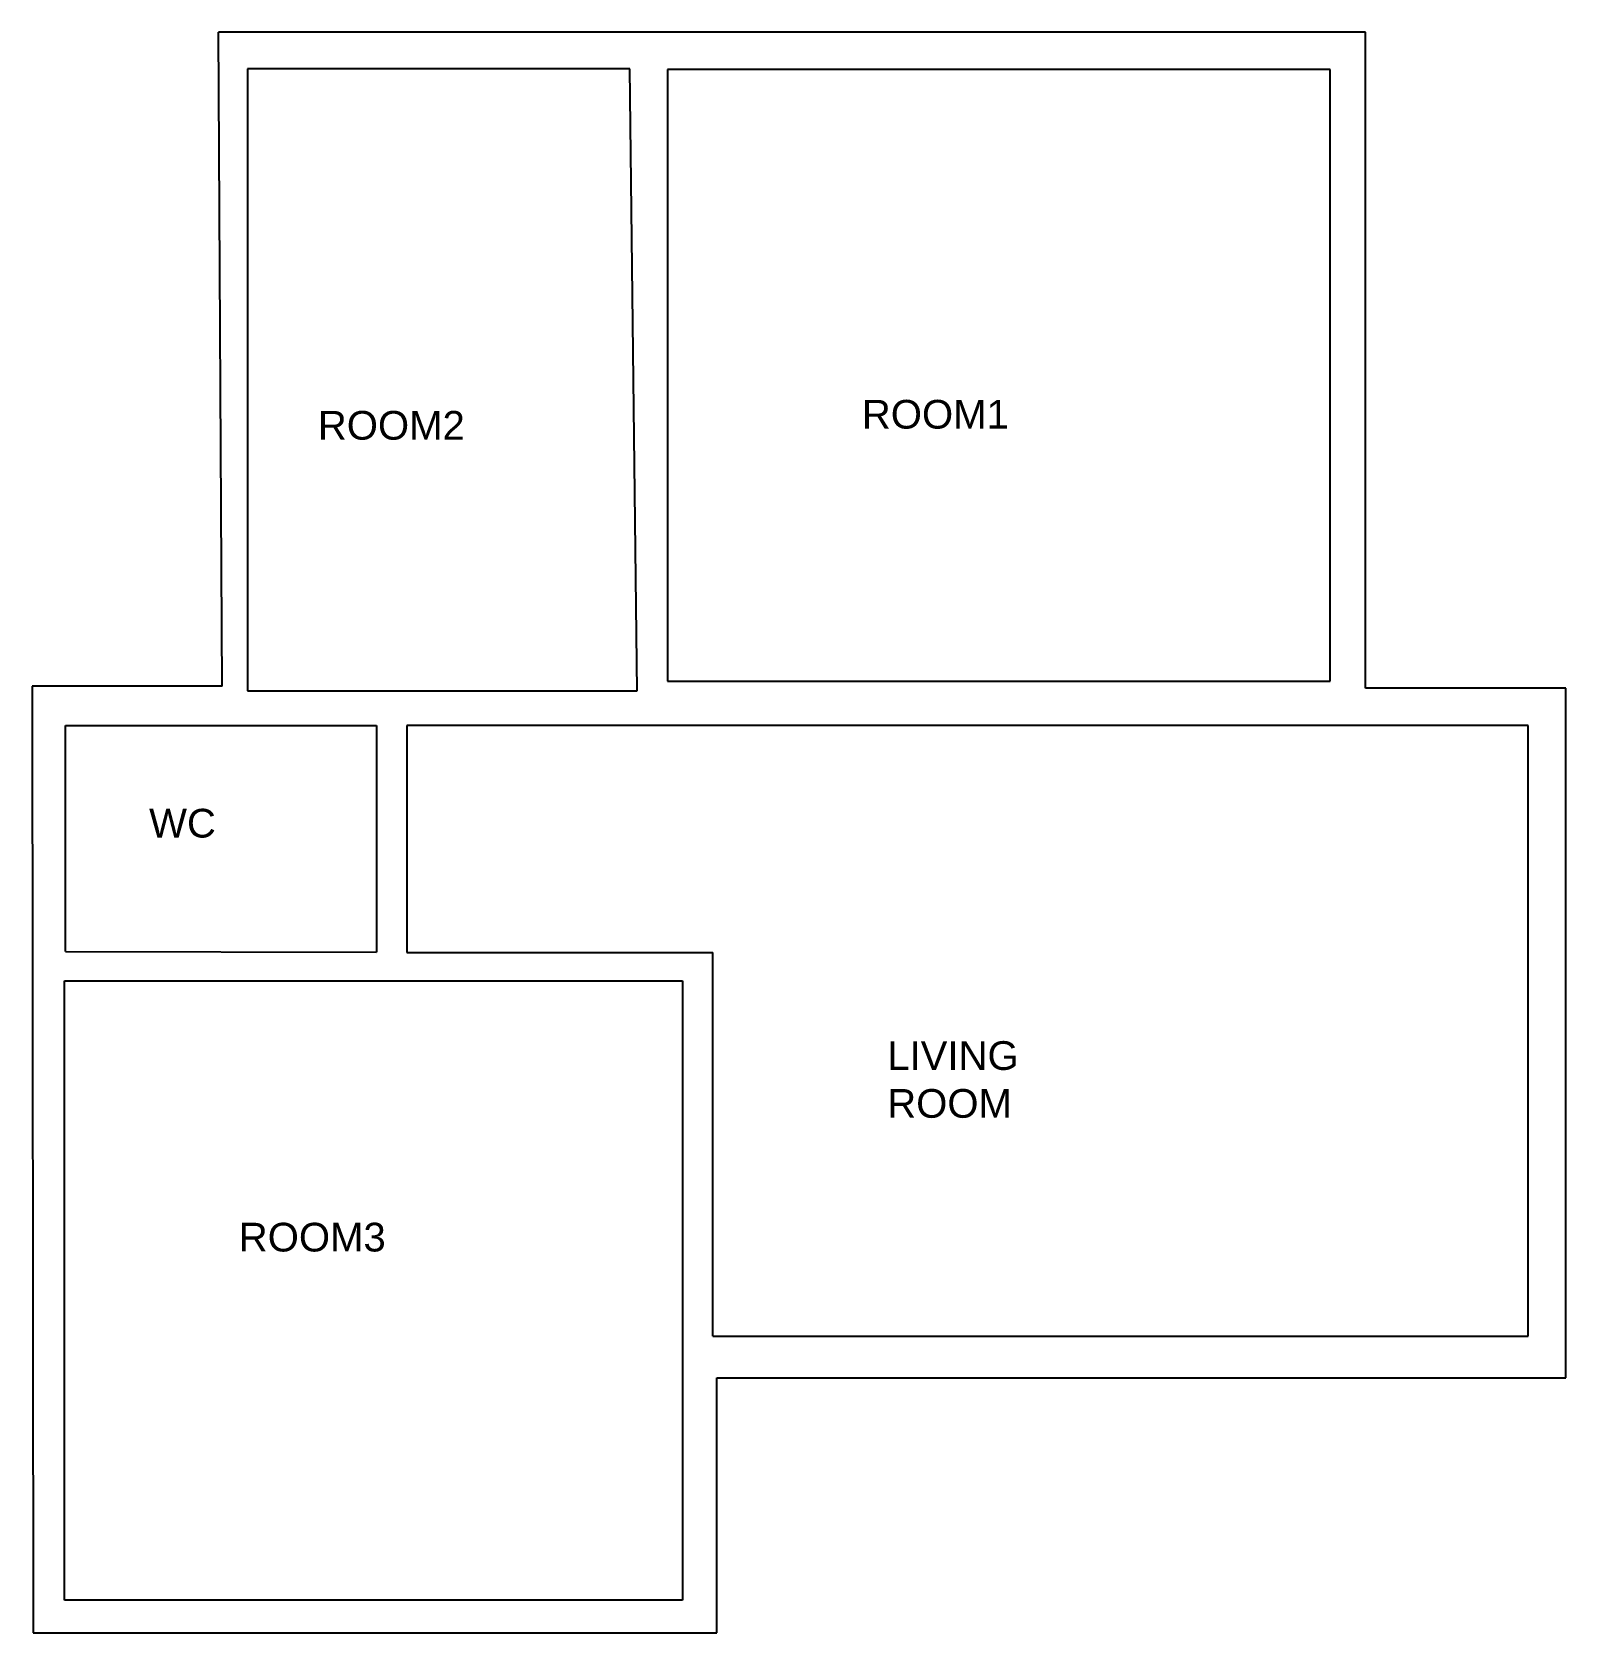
# Model space of a CAD drawing. Header units: metres. Extents: x 22.6 to 33.2, y 11.7 to 22.9.
import ezdxf

# ---------------------------------------------------------------- set-up
doc = ezdxf.new("R2010")
doc.units = ezdxf.units.M
doc.header["$MEASUREMENT"] = 0
doc.styles.get("Standard").update_dxf_attribs({"font": 'arial.ttf'})

msp = doc.modelspace()

# ---------------------------------------------------------------- linework, layer by layer
for p, q in [((31.85, 22.866), (23.855, 22.866)), ((23.879, 18.308), (23.855, 22.866)), ((31.85, 18.294), (31.85, 22.866)), ((26.721, 22.609), (24.057, 22.609)), ((24.057, 22.609), (24.057, 18.276)), ((26.774, 18.276), (26.721, 22.609)), ((31.604, 22.604), (26.985, 22.604)), ((26.985, 22.604), (26.985, 18.343)), ((31.604, 18.343), (31.604, 22.604)), ((23.879, 18.308), (22.555, 18.308)), ((22.555, 18.308), (22.563, 11.712)), ((26.985, 18.343), (31.604, 18.343)), ((33.247, 18.294), (31.85, 18.294)), ((33.247, 13.49), (33.247, 18.294)), ((24.057, 18.276), (26.774, 18.276)), ((22.789, 16.461), (22.789, 18.035)), ((22.789, 18.035), (24.956, 18.035)), ((24.956, 18.035), (24.956, 16.455)), ((32.983, 18.035), (25.168, 18.035)), ((25.168, 18.035), (25.168, 16.454)), ((32.983, 13.781), (32.983, 18.035)), ((22.789, 16.461), (24.956, 16.455)), ((25.168, 16.454), (25.748, 16.453)), ((25.748, 16.453), (27.3, 16.453)), ((27.3, 13.781), (27.3, 16.453)), ((22.782, 11.941), (22.782, 16.256)), ((22.782, 16.256), (27.09, 16.256)), ((27.09, 16.256), (27.09, 16.196)), ((27.09, 16.196), (27.09, 11.941)), ((27.3, 13.781), (32.983, 13.781)), ((27.328, 11.712), (27.328, 13.49)), ((27.328, 13.49), (33.247, 13.49)), ((27.09, 11.941), (22.782, 11.941)), ((22.563, 11.712), (27.328, 11.712))]:
    msp.add_line(p, q)

# ---------------------------------------------------------------- texts
at = {"char_height": 0.2, "attachment_point": 1}
for s, width, insert in [('ROOM1', 1.85582, (28.339, 20.303)), ('ROOM2', 0.69901, (24.547, 20.226)), ('WC', 0.86571, (23.371, 17.454)), ('LIVING ROOM', 1.68461, (28.516, 15.835))]:
    msp.add_mtext_dynamic_manual_height_columns(s, width=width, gutter_width=1, heights=[0], dxfattribs=dict(at, insert=insert))
at = {"insert": (23.996, 14.57), "char_height": 0.2, "attachment_point": 1}
msp.add_mtext('ROOM3', dxfattribs=at)

doc.saveas('drawing.dxf')
